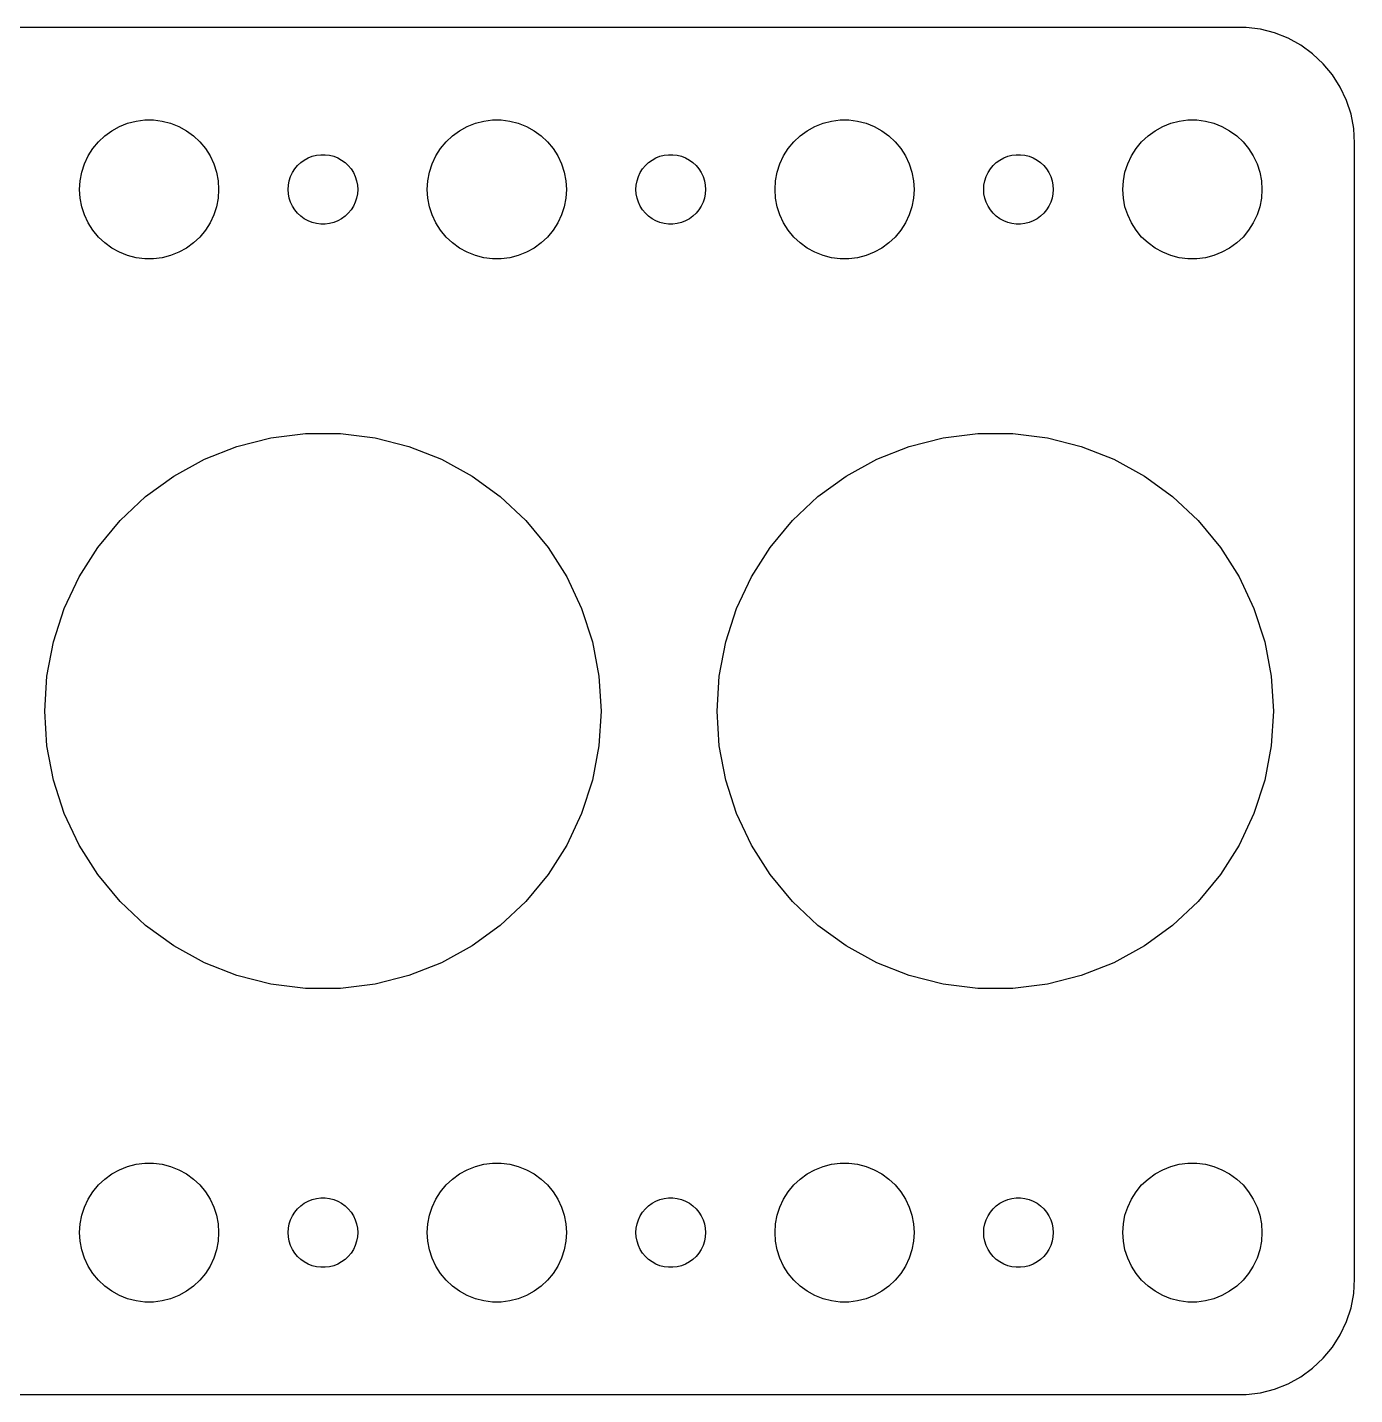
# Model space of a CAD drawing. Header units: metres. Extents: x -44.5 to 44.5, y 39.5 to 98.5.
# Drawn here: x -12.8 to 44.5, y 39.5 to 98.5 of the extents above; entities that cross this region are included whole.
import ezdxf

# ---------------------------------------------------------------- set-up
doc = ezdxf.new("R2010")
doc.units = ezdxf.units.M

msp = doc.modelspace()

# ---------------------------------------------------------------- linework, layer by layer
for p, q in [((39.8139, 98.4901), (-39.8139, 98.4901)), ((40.4369, 98.4114), (39.8139, 98.4901)), ((41.0451, 98.2553), (40.4369, 98.4114)), ((41.6289, 98.0241), (41.0451, 98.2553)), ((42.1791, 97.7216), (41.6289, 98.0241)), ((42.6871, 97.3526), (42.1791, 97.7216)), ((43.1448, 96.9227), (42.6871, 97.3526)), ((43.5451, 96.4389), (43.1448, 96.9227)), ((43.8815, 95.9088), (43.5451, 96.4389)), ((44.1489, 95.3406), (43.8815, 95.9088)), ((44.3429, 94.7434), (44.1489, 95.3406)), ((-8.42705, 94.3532), (-8.06213, 94.4469)), ((-8.06213, 94.4469), (-7.68837, 94.4941)), ((-7.68837, 94.4941), (-7.31161, 94.4941)), ((-7.31161, 94.4941), (-6.93785, 94.4469)), ((-6.93785, 94.4469), (-6.57294, 94.3532)), ((6.57294, 94.3532), (6.93785, 94.4469)), ((6.93785, 94.4469), (7.31161, 94.4941)), ((7.31161, 94.4941), (7.68837, 94.4941)), ((7.68837, 94.4941), (8.06213, 94.4469)), ((8.06213, 94.4469), (8.42705, 94.3532)), ((21.5729, 94.3532), (21.9379, 94.4469)), ((21.9379, 94.4469), (22.3116, 94.4941)), ((22.3116, 94.4941), (22.6884, 94.4941)), ((22.6884, 94.4941), (23.0621, 94.4469)), ((23.0621, 94.4469), (23.427, 94.3532)), ((36.5729, 94.3532), (36.9379, 94.4469)), ((36.9379, 94.4469), (37.3116, 94.4941)), ((37.3116, 94.4941), (37.6884, 94.4941)), ((37.6884, 94.4941), (38.0621, 94.4469)), ((38.0621, 94.4469), (38.427, 94.3532)), ((44.4606, 94.1267), (44.3429, 94.7434)), ((-9.6869, 93.5536), (-9.41226, 93.8115)), ((-9.41226, 93.8115), (-9.10747, 94.033)), ((-9.10747, 94.033), (-8.77733, 94.2145)), ((-8.77733, 94.2145), (-8.42705, 94.3532)), ((-6.57294, 94.3532), (-6.22266, 94.2145)), ((-6.22266, 94.2145), (-5.89252, 94.033)), ((-5.89252, 94.033), (-5.58772, 93.8115)), ((-5.58772, 93.8115), (-5.31308, 93.5536)), ((5.31308, 93.5536), (5.58772, 93.8115)), ((5.58772, 93.8115), (5.89252, 94.033)), ((5.89252, 94.033), (6.22266, 94.2145)), ((6.22266, 94.2145), (6.57294, 94.3532)), ((8.42705, 94.3532), (8.77733, 94.2145)), ((8.77733, 94.2145), (9.10747, 94.033)), ((9.10747, 94.033), (9.41226, 93.8115)), ((9.41226, 93.8115), (9.6869, 93.5536)), ((20.3131, 93.5536), (20.5877, 93.8115)), ((20.5877, 93.8115), (20.8925, 94.033)), ((20.8925, 94.033), (21.2227, 94.2145)), ((21.2227, 94.2145), (21.5729, 94.3532)), ((23.427, 94.3532), (23.7773, 94.2145)), ((23.7773, 94.2145), (24.1075, 94.033)), ((24.1075, 94.033), (24.4123, 93.8115)), ((24.4123, 93.8115), (24.6869, 93.5536)), ((35.3131, 93.5536), (35.5877, 93.8115)), ((35.5877, 93.8115), (35.8925, 94.033)), ((35.8925, 94.033), (36.2227, 94.2145)), ((36.2227, 94.2145), (36.5729, 94.3532)), ((38.427, 94.3532), (38.7773, 94.2145)), ((38.7773, 94.2145), (39.1075, 94.033)), ((39.1075, 94.033), (39.4123, 93.8115)), ((39.4123, 93.8115), (39.6869, 93.5536)), ((44.5, 93.5), (44.4606, 94.1267)), ((-10.1289, 92.9453), (-9.92705, 93.2634)), ((-9.92705, 93.2634), (-9.6869, 93.5536)), ((-5.31308, 93.5536), (-5.07294, 93.2634)), ((-5.07294, 93.2634), (-4.87108, 92.9453)), ((4.87108, 92.9453), (5.07294, 93.2634)), ((5.07294, 93.2634), (5.31308, 93.5536)), ((9.6869, 93.5536), (9.92705, 93.2634)), ((9.92705, 93.2634), (10.1289, 92.9453)), ((19.8711, 92.9453), (20.0729, 93.2634)), ((20.0729, 93.2634), (20.3131, 93.5536)), ((24.6869, 93.5536), (24.927, 93.2634)), ((24.927, 93.2634), (25.1289, 92.9453)), ((34.8711, 92.9453), (35.0729, 93.2634)), ((35.0729, 93.2634), (35.3131, 93.5536)), ((39.6869, 93.5536), (39.927, 93.2634)), ((39.927, 93.2634), (40.1289, 92.9453)), ((44.5, 44.5), (44.5, 93.5)), ((-10.4057, 92.2461), (-10.2893, 92.6044)), ((-10.2893, 92.6044), (-10.1289, 92.9453)), ((-4.87108, 92.9453), (-4.71066, 92.6044)), ((-4.71066, 92.6044), (-4.59424, 92.2461)), ((-1.09344, 92.5268), (-0.95613, 92.6558)), ((-0.95613, 92.6558), (-0.80373, 92.7665)), ((-0.80373, 92.7665), (-0.63866, 92.8572)), ((-0.63866, 92.8572), (-0.46352, 92.9266)), ((-0.46352, 92.9266), (-0.28107, 92.9734)), ((-0.28107, 92.9734), (-0.09418, 92.997)), ((-0.09418, 92.997), (0.09418, 92.997)), ((0.09418, 92.997), (0.28107, 92.9734)), ((0.28107, 92.9734), (0.46352, 92.9266)), ((0.46352, 92.9266), (0.63866, 92.8572)), ((0.63866, 92.8572), (0.80373, 92.7665)), ((0.80373, 92.7665), (0.95613, 92.6558)), ((0.95613, 92.6558), (1.09344, 92.5268)), ((4.59424, 92.2461), (4.71066, 92.6044)), ((4.71066, 92.6044), (4.87108, 92.9453)), ((10.1289, 92.9453), (10.2893, 92.6044)), ((10.2893, 92.6044), (10.4057, 92.2461)), ((13.9065, 92.5268), (14.0439, 92.6558)), ((14.0439, 92.6558), (14.1963, 92.7665)), ((14.1963, 92.7665), (14.3613, 92.8572)), ((14.3613, 92.8572), (14.5365, 92.9266)), ((14.5365, 92.9266), (14.7189, 92.9734)), ((14.7189, 92.9734), (14.9058, 92.997)), ((14.9058, 92.997), (15.0942, 92.997)), ((15.0942, 92.997), (15.2811, 92.9734)), ((15.2811, 92.9734), (15.4635, 92.9266)), ((15.4635, 92.9266), (15.6387, 92.8572)), ((15.6387, 92.8572), (15.8037, 92.7665)), ((15.8037, 92.7665), (15.9561, 92.6558)), ((15.9561, 92.6558), (16.0934, 92.5268)), ((19.5942, 92.2461), (19.7107, 92.6044)), ((19.7107, 92.6044), (19.8711, 92.9453)), ((25.1289, 92.9453), (25.2893, 92.6044)), ((25.2893, 92.6044), (25.4057, 92.2461)), ((28.9065, 92.5268), (29.0439, 92.6558)), ((29.0439, 92.6558), (29.1963, 92.7665)), ((29.1963, 92.7665), (29.3613, 92.8572)), ((29.3613, 92.8572), (29.5365, 92.9266)), ((29.5365, 92.9266), (29.7189, 92.9734)), ((29.7189, 92.9734), (29.9058, 92.997)), ((29.9058, 92.997), (30.0942, 92.997)), ((30.0942, 92.997), (30.2811, 92.9734)), ((30.2811, 92.9734), (30.4635, 92.9266)), ((30.4635, 92.9266), (30.6387, 92.8572)), ((30.6387, 92.8572), (30.8037, 92.7665)), ((30.8037, 92.7665), (30.9561, 92.6558)), ((30.9561, 92.6558), (31.0934, 92.5268)), ((34.5942, 92.2461), (34.7107, 92.6044)), ((34.7107, 92.6044), (34.8711, 92.9453)), ((40.1289, 92.9453), (40.2893, 92.6044)), ((40.2893, 92.6044), (40.4057, 92.2461)), ((-10.4763, 91.876), (-10.4057, 92.2461)), ((-4.59424, 92.2461), (-4.52365, 91.876)), ((-1.45287, 91.873), (-1.39465, 92.0522)), ((-1.39465, 92.0522), (-1.31445, 92.2226)), ((-1.31445, 92.2226), (-1.21352, 92.3817)), ((-1.21352, 92.3817), (-1.09344, 92.5268)), ((1.09344, 92.5268), (1.21352, 92.3817)), ((1.21352, 92.3817), (1.31445, 92.2226)), ((1.31445, 92.2226), (1.39465, 92.0522)), ((1.39465, 92.0522), (1.45287, 91.873)), ((4.52365, 91.876), (4.59424, 92.2461)), ((10.4057, 92.2461), (10.4763, 91.876)), ((13.5471, 91.873), (13.6053, 92.0522)), ((13.6053, 92.0522), (13.6855, 92.2226)), ((13.6855, 92.2226), (13.7865, 92.3817)), ((13.7865, 92.3817), (13.9065, 92.5268)), ((16.0934, 92.5268), (16.2135, 92.3817)), ((16.2135, 92.3817), (16.3145, 92.2226)), ((16.3145, 92.2226), (16.3947, 92.0522)), ((16.3947, 92.0522), (16.4529, 91.873)), ((19.5237, 91.876), (19.5942, 92.2461)), ((25.4057, 92.2461), (25.4763, 91.876)), ((28.5471, 91.873), (28.6053, 92.0522)), ((28.6053, 92.0522), (28.6855, 92.2226)), ((28.6855, 92.2226), (28.7865, 92.3817)), ((28.7865, 92.3817), (28.9065, 92.5268)), ((31.0934, 92.5268), (31.2135, 92.3817)), ((31.2135, 92.3817), (31.3145, 92.2226)), ((31.3145, 92.2226), (31.3947, 92.0522)), ((31.3947, 92.0522), (31.4529, 91.873)), ((34.5237, 91.876), (34.5942, 92.2461)), ((40.4057, 92.2461), (40.4763, 91.876)), ((-10.5, 91.5), (-10.4763, 91.876)), ((-10.4763, 91.124), (-10.5, 91.5)), ((-4.52365, 91.876), (-4.5, 91.5)), ((-4.5, 91.5), (-4.52365, 91.124)), ((-1.5, 91.5), (-1.48816, 91.688)), ((-1.48816, 91.312), (-1.5, 91.5)), ((-1.48816, 91.688), (-1.45287, 91.873)), ((1.45287, 91.873), (1.48816, 91.688)), ((1.48816, 91.688), (1.5, 91.5)), ((1.5, 91.5), (1.48816, 91.312)), ((4.5, 91.5), (4.52365, 91.876)), ((4.52365, 91.124), (4.5, 91.5)), ((10.4763, 91.876), (10.5, 91.5)), ((10.5, 91.5), (10.4763, 91.124)), ((13.5, 91.5), (13.5118, 91.688)), ((13.5118, 91.312), (13.5, 91.5)), ((13.5118, 91.688), (13.5471, 91.873)), ((16.4529, 91.873), (16.4882, 91.688)), ((16.4882, 91.688), (16.5, 91.5)), ((16.5, 91.5), (16.4882, 91.312)), ((19.5, 91.5), (19.5237, 91.876)), ((19.5237, 91.124), (19.5, 91.5)), ((25.4763, 91.876), (25.5, 91.5)), ((25.5, 91.5), (25.4763, 91.124)), ((28.5, 91.5), (28.5118, 91.688)), ((28.5118, 91.312), (28.5, 91.5)), ((28.5118, 91.688), (28.5471, 91.873)), ((31.4529, 91.873), (31.4882, 91.688)), ((31.4882, 91.688), (31.5, 91.5)), ((31.5, 91.5), (31.4882, 91.312)), ((34.5, 91.5), (34.5237, 91.876)), ((34.5237, 91.124), (34.5, 91.5)), ((40.4763, 91.876), (40.5, 91.5)), ((40.5, 91.5), (40.4763, 91.124)), ((-10.4057, 90.7539), (-10.4763, 91.124)), ((-4.52365, 91.124), (-4.59424, 90.7539)), ((-1.45287, 91.127), (-1.48816, 91.312)), ((-1.39465, 90.9478), (-1.45287, 91.127)), ((-1.31445, 90.7774), (-1.39465, 90.9478)), ((1.39465, 90.9478), (1.31445, 90.7774)), ((1.45287, 91.127), (1.39465, 90.9478)), ((1.48816, 91.312), (1.45287, 91.127)), ((4.59424, 90.7539), (4.52365, 91.124)), ((10.4763, 91.124), (10.4057, 90.7539)), ((13.5471, 91.127), (13.5118, 91.312)), ((13.6053, 90.9478), (13.5471, 91.127)), ((13.6855, 90.7774), (13.6053, 90.9478)), ((16.3947, 90.9478), (16.3145, 90.7774)), ((16.4529, 91.127), (16.3947, 90.9478)), ((16.4882, 91.312), (16.4529, 91.127)), ((19.5942, 90.7539), (19.5237, 91.124)), ((25.4763, 91.124), (25.4057, 90.7539)), ((28.5471, 91.127), (28.5118, 91.312)), ((28.6053, 90.9478), (28.5471, 91.127)), ((28.6855, 90.7774), (28.6053, 90.9478)), ((31.3947, 90.9478), (31.3145, 90.7774)), ((31.4529, 91.127), (31.3947, 90.9478)), ((31.4882, 91.312), (31.4529, 91.127)), ((34.5942, 90.7539), (34.5237, 91.124)), ((40.4763, 91.124), (40.4057, 90.7539)), ((-10.2893, 90.3956), (-10.4057, 90.7539)), ((-10.1289, 90.0547), (-10.2893, 90.3956)), ((-4.71066, 90.3956), (-4.87108, 90.0547)), ((-4.59424, 90.7539), (-4.71066, 90.3956)), ((-1.21352, 90.6183), (-1.31445, 90.7774)), ((-1.09344, 90.4732), (-1.21352, 90.6183)), ((-0.95613, 90.3442), (-1.09344, 90.4732)), ((-0.80373, 90.2335), (-0.95613, 90.3442)), ((0.95613, 90.3442), (0.80373, 90.2335)), ((1.09344, 90.4732), (0.95613, 90.3442)), ((1.21352, 90.6183), (1.09344, 90.4732)), ((1.31445, 90.7774), (1.21352, 90.6183)), ((4.71066, 90.3956), (4.59424, 90.7539)), ((4.87108, 90.0547), (4.71066, 90.3956)), ((10.2893, 90.3956), (10.1289, 90.0547)), ((10.4057, 90.7539), (10.2893, 90.3956)), ((13.7865, 90.6183), (13.6855, 90.7774)), ((13.9065, 90.4732), (13.7865, 90.6183)), ((14.0439, 90.3442), (13.9065, 90.4732)), ((14.1963, 90.2335), (14.0439, 90.3442)), ((15.9561, 90.3442), (15.8037, 90.2335)), ((16.0934, 90.4732), (15.9561, 90.3442)), ((16.2135, 90.6183), (16.0934, 90.4732)), ((16.3145, 90.7774), (16.2135, 90.6183)), ((19.7107, 90.3956), (19.5942, 90.7539)), ((19.8711, 90.0547), (19.7107, 90.3956)), ((25.2893, 90.3956), (25.1289, 90.0547)), ((25.4057, 90.7539), (25.2893, 90.3956)), ((28.7865, 90.6183), (28.6855, 90.7774)), ((28.9065, 90.4732), (28.7865, 90.6183)), ((29.0439, 90.3442), (28.9065, 90.4732)), ((29.1963, 90.2335), (29.0439, 90.3442)), ((30.9561, 90.3442), (30.8037, 90.2335)), ((31.0934, 90.4732), (30.9561, 90.3442)), ((31.2135, 90.6183), (31.0934, 90.4732)), ((31.3145, 90.7774), (31.2135, 90.6183)), ((34.7107, 90.3956), (34.5942, 90.7539)), ((34.8711, 90.0547), (34.7107, 90.3956)), ((40.2893, 90.3956), (40.1289, 90.0547)), ((40.4057, 90.7539), (40.2893, 90.3956)), ((-9.92705, 89.7366), (-10.1289, 90.0547)), ((-9.6869, 89.4464), (-9.92705, 89.7366)), ((-5.07294, 89.7366), (-5.31308, 89.4464)), ((-4.87108, 90.0547), (-5.07294, 89.7366)), ((-0.63866, 90.1427), (-0.80373, 90.2335)), ((-0.46352, 90.0734), (-0.63866, 90.1427)), ((-0.28107, 90.0266), (-0.46352, 90.0734)), ((-0.09418, 90.003), (-0.28107, 90.0266)), ((0.09418, 90.003), (-0.09418, 90.003)), ((0.28107, 90.0266), (0.09418, 90.003)), ((0.46352, 90.0734), (0.28107, 90.0266)), ((0.63866, 90.1427), (0.46352, 90.0734)), ((0.80373, 90.2335), (0.63866, 90.1427)), ((5.07294, 89.7366), (4.87108, 90.0547)), ((5.31308, 89.4464), (5.07294, 89.7366)), ((9.92705, 89.7366), (9.6869, 89.4464)), ((10.1289, 90.0547), (9.92705, 89.7366)), ((14.3613, 90.1427), (14.1963, 90.2335)), ((14.5365, 90.0734), (14.3613, 90.1427)), ((14.7189, 90.0266), (14.5365, 90.0734)), ((14.9058, 90.003), (14.7189, 90.0266)), ((15.0942, 90.003), (14.9058, 90.003)), ((15.2811, 90.0266), (15.0942, 90.003)), ((15.4635, 90.0734), (15.2811, 90.0266)), ((15.6387, 90.1427), (15.4635, 90.0734)), ((15.8037, 90.2335), (15.6387, 90.1427)), ((20.0729, 89.7366), (19.8711, 90.0547)), ((20.3131, 89.4464), (20.0729, 89.7366)), ((24.927, 89.7366), (24.6869, 89.4464)), ((25.1289, 90.0547), (24.927, 89.7366)), ((29.3613, 90.1427), (29.1963, 90.2335)), ((29.5365, 90.0734), (29.3613, 90.1427)), ((29.7189, 90.0266), (29.5365, 90.0734)), ((29.9058, 90.003), (29.7189, 90.0266)), ((30.0942, 90.003), (29.9058, 90.003)), ((30.2811, 90.0266), (30.0942, 90.003)), ((30.4635, 90.0734), (30.2811, 90.0266)), ((30.6387, 90.1427), (30.4635, 90.0734)), ((30.8037, 90.2335), (30.6387, 90.1427)), ((35.0729, 89.7366), (34.8711, 90.0547)), ((35.3131, 89.4464), (35.0729, 89.7366)), ((39.927, 89.7366), (39.6869, 89.4464)), ((40.1289, 90.0547), (39.927, 89.7366)), ((-9.41226, 89.1884), (-9.6869, 89.4464)), ((-9.10747, 88.967), (-9.41226, 89.1884)), ((-5.58772, 89.1884), (-5.89252, 88.967)), ((-5.31308, 89.4464), (-5.58772, 89.1884)), ((5.58772, 89.1884), (5.31308, 89.4464)), ((5.89252, 88.967), (5.58772, 89.1884)), ((9.41226, 89.1884), (9.10747, 88.967)), ((9.6869, 89.4464), (9.41226, 89.1884)), ((20.5877, 89.1884), (20.3131, 89.4464)), ((20.8925, 88.967), (20.5877, 89.1884)), ((24.4123, 89.1884), (24.1075, 88.967)), ((24.6869, 89.4464), (24.4123, 89.1884)), ((35.5877, 89.1884), (35.3131, 89.4464)), ((35.8925, 88.967), (35.5877, 89.1884)), ((39.4123, 89.1884), (39.1075, 88.967)), ((39.6869, 89.4464), (39.4123, 89.1884)), ((-8.77733, 88.7855), (-9.10747, 88.967)), ((-8.42705, 88.6468), (-8.77733, 88.7855)), ((-8.06213, 88.5531), (-8.42705, 88.6468)), ((-7.68837, 88.5059), (-8.06213, 88.5531)), ((-7.31161, 88.5059), (-7.68837, 88.5059)), ((-6.93785, 88.5531), (-7.31161, 88.5059)), ((-6.57294, 88.6468), (-6.93785, 88.5531)), ((-6.22266, 88.7855), (-6.57294, 88.6468)), ((-5.89252, 88.967), (-6.22266, 88.7855)), ((6.22266, 88.7855), (5.89252, 88.967)), ((6.57294, 88.6468), (6.22266, 88.7855)), ((6.93785, 88.5531), (6.57294, 88.6468)), ((7.31161, 88.5059), (6.93785, 88.5531)), ((7.68837, 88.5059), (7.31161, 88.5059)), ((8.06213, 88.5531), (7.68837, 88.5059)), ((8.42705, 88.6468), (8.06213, 88.5531)), ((8.77733, 88.7855), (8.42705, 88.6468)), ((9.10747, 88.967), (8.77733, 88.7855)), ((21.2227, 88.7855), (20.8925, 88.967)), ((21.5729, 88.6468), (21.2227, 88.7855)), ((21.9379, 88.5531), (21.5729, 88.6468)), ((22.3116, 88.5059), (21.9379, 88.5531)), ((22.6884, 88.5059), (22.3116, 88.5059)), ((23.0621, 88.5531), (22.6884, 88.5059)), ((23.427, 88.6468), (23.0621, 88.5531)), ((23.7773, 88.7855), (23.427, 88.6468)), ((24.1075, 88.967), (23.7773, 88.7855)), ((36.2227, 88.7855), (35.8925, 88.967)), ((36.5729, 88.6468), (36.2227, 88.7855)), ((36.9379, 88.5531), (36.5729, 88.6468)), ((37.3116, 88.5059), (36.9379, 88.5531)), ((37.6884, 88.5059), (37.3116, 88.5059)), ((38.0621, 88.5531), (37.6884, 88.5059)), ((38.427, 88.6468), (38.0621, 88.5531)), ((38.7773, 88.7855), (38.427, 88.6468)), ((39.1075, 88.967), (38.7773, 88.7855)), ((-2.24857, 80.7874), (-0.75348, 80.9763)), ((-0.75348, 80.9763), (0.75348, 80.9763)), ((0.75348, 80.9763), (2.24857, 80.7874)), ((26.7514, 80.7874), (28.2465, 80.9763)), ((28.2465, 80.9763), (29.7535, 80.9763)), ((29.7535, 80.9763), (31.2486, 80.7874)), ((-5.10934, 79.8579), (-3.70819, 80.4127)), ((-3.70819, 80.4127), (-2.24857, 80.7874)), ((2.24857, 80.7874), (3.70819, 80.4127)), ((3.70819, 80.4127), (5.10934, 79.8579)), ((23.8906, 79.8579), (25.2918, 80.4127)), ((25.2918, 80.4127), (26.7514, 80.7874)), ((31.2486, 80.7874), (32.7082, 80.4127)), ((32.7082, 80.4127), (34.1093, 79.8579)), ((-6.42992, 79.1319), (-5.10934, 79.8579)), ((5.10934, 79.8579), (6.42992, 79.1319)), ((22.5701, 79.1319), (23.8906, 79.8579)), ((34.1093, 79.8579), (35.4299, 79.1319)), ((-7.64908, 78.2462), (-6.42992, 79.1319)), ((6.42992, 79.1319), (7.64908, 78.2462)), ((21.3509, 78.2462), (22.5701, 79.1319)), ((35.4299, 79.1319), (36.6491, 78.2462)), ((-8.74762, 77.2146), (-7.64908, 78.2462)), ((7.64908, 78.2462), (8.74762, 77.2146)), ((20.2524, 77.2146), (21.3509, 78.2462)), ((36.6491, 78.2462), (37.7476, 77.2146)), ((-9.70819, 76.0534), (-8.74762, 77.2146)), ((8.74762, 77.2146), (9.70819, 76.0534)), ((19.2918, 76.0534), (20.2524, 77.2146)), ((37.7476, 77.2146), (38.7082, 76.0534)), ((-10.5157, 74.781), (-9.70819, 76.0534)), ((9.70819, 76.0534), (10.5157, 74.781)), ((18.4843, 74.781), (19.2918, 76.0534)), ((38.7082, 76.0534), (39.5157, 74.781)), ((-11.1573, 73.4175), (-10.5157, 74.781)), ((10.5157, 74.781), (11.1573, 73.4175)), ((17.8427, 73.4175), (18.4843, 74.781)), ((39.5157, 74.781), (40.1573, 73.4175)), ((-11.623, 71.9843), (-11.1573, 73.4175)), ((11.1573, 73.4175), (11.623, 71.9843)), ((17.377, 71.9843), (17.8427, 73.4175)), ((40.1573, 73.4175), (40.623, 71.9843)), ((-11.9054, 70.504), (-11.623, 71.9843)), ((11.623, 71.9843), (11.9054, 70.504)), ((17.0946, 70.504), (17.377, 71.9843)), ((40.623, 71.9843), (40.9054, 70.504)), ((-12, 69), (-11.9054, 70.504)), ((11.9054, 70.504), (12, 69)), ((17, 69), (17.0946, 70.504)), ((40.9054, 70.504), (41, 69)), ((-11.9054, 67.496), (-12, 69)), ((12, 69), (11.9054, 67.496)), ((17.0946, 67.496), (17, 69)), ((41, 69), (40.9054, 67.496)), ((-11.623, 66.0157), (-11.9054, 67.496)), ((11.9054, 67.496), (11.623, 66.0157)), ((17.377, 66.0157), (17.0946, 67.496)), ((40.9054, 67.496), (40.623, 66.0157)), ((-11.1573, 64.5825), (-11.623, 66.0157)), ((11.623, 66.0157), (11.1573, 64.5825)), ((17.8427, 64.5825), (17.377, 66.0157)), ((40.623, 66.0157), (40.1573, 64.5825)), ((-10.5157, 63.219), (-11.1573, 64.5825)), ((11.1573, 64.5825), (10.5157, 63.219)), ((18.4843, 63.219), (17.8427, 64.5825)), ((40.1573, 64.5825), (39.5157, 63.219)), ((-9.70819, 61.9466), (-10.5157, 63.219)), ((10.5157, 63.219), (9.70819, 61.9466)), ((19.2918, 61.9466), (18.4843, 63.219)), ((39.5157, 63.219), (38.7082, 61.9466)), ((-8.74762, 60.7854), (-9.70819, 61.9466)), ((9.70819, 61.9466), (8.74762, 60.7854)), ((20.2524, 60.7854), (19.2918, 61.9466)), ((38.7082, 61.9466), (37.7476, 60.7854)), ((-7.64908, 59.7538), (-8.74762, 60.7854)), ((8.74762, 60.7854), (7.64908, 59.7538)), ((21.3509, 59.7538), (20.2524, 60.7854)), ((37.7476, 60.7854), (36.6491, 59.7538)), ((-6.42992, 58.8681), (-7.64908, 59.7538)), ((7.64908, 59.7538), (6.42992, 58.8681)), ((22.5701, 58.8681), (21.3509, 59.7538)), ((36.6491, 59.7538), (35.4299, 58.8681)), ((-5.10934, 58.1421), (-6.42992, 58.8681)), ((6.42992, 58.8681), (5.10934, 58.1421)), ((23.8906, 58.1421), (22.5701, 58.8681)), ((35.4299, 58.8681), (34.1093, 58.1421)), ((-3.70819, 57.5873), (-5.10934, 58.1421)), ((5.10934, 58.1421), (3.70819, 57.5873)), ((25.2918, 57.5873), (23.8906, 58.1421)), ((34.1093, 58.1421), (32.7082, 57.5873)), ((-2.24857, 57.2126), (-3.70819, 57.5873)), ((-0.75348, 57.0237), (-2.24857, 57.2126)), ((2.24857, 57.2126), (0.75348, 57.0237)), ((3.70819, 57.5873), (2.24857, 57.2126)), ((26.7514, 57.2126), (25.2918, 57.5873)), ((28.2465, 57.0237), (26.7514, 57.2126)), ((31.2486, 57.2126), (29.7535, 57.0237)), ((32.7082, 57.5873), (31.2486, 57.2126)), ((0.75348, 57.0237), (-0.75348, 57.0237)), ((29.7535, 57.0237), (28.2465, 57.0237)), ((-9.41226, 48.8116), (-9.10747, 49.033)), ((-9.10747, 49.033), (-8.77733, 49.2145)), ((-8.77733, 49.2145), (-8.42705, 49.3532)), ((-8.42705, 49.3532), (-8.06213, 49.4469)), ((-8.06213, 49.4469), (-7.68837, 49.4941)), ((-7.68837, 49.4941), (-7.31161, 49.4941)), ((-7.31161, 49.4941), (-6.93785, 49.4469)), ((-6.93785, 49.4469), (-6.57294, 49.3532)), ((-6.57294, 49.3532), (-6.22266, 49.2145)), ((-6.22266, 49.2145), (-5.89252, 49.033)), ((-5.89252, 49.033), (-5.58772, 48.8116)), ((5.58772, 48.8116), (5.89252, 49.033)), ((5.89252, 49.033), (6.22266, 49.2145)), ((6.22266, 49.2145), (6.57294, 49.3532)), ((6.57294, 49.3532), (6.93785, 49.4469)), ((6.93785, 49.4469), (7.31161, 49.4941)), ((7.31161, 49.4941), (7.68837, 49.4941)), ((7.68837, 49.4941), (8.06213, 49.4469)), ((8.06213, 49.4469), (8.42705, 49.3532)), ((8.42705, 49.3532), (8.77733, 49.2145)), ((8.77733, 49.2145), (9.10747, 49.033)), ((9.10747, 49.033), (9.41226, 48.8116)), ((20.5877, 48.8116), (20.8925, 49.033)), ((20.8925, 49.033), (21.2227, 49.2145)), ((21.2227, 49.2145), (21.5729, 49.3532)), ((21.5729, 49.3532), (21.9379, 49.4469)), ((21.9379, 49.4469), (22.3116, 49.4941)), ((22.3116, 49.4941), (22.6884, 49.4941)), ((22.6884, 49.4941), (23.0621, 49.4469)), ((23.0621, 49.4469), (23.427, 49.3532)), ((23.427, 49.3532), (23.7773, 49.2145)), ((23.7773, 49.2145), (24.1075, 49.033)), ((24.1075, 49.033), (24.4123, 48.8116)), ((35.5877, 48.8116), (35.8925, 49.033)), ((35.8925, 49.033), (36.2227, 49.2145)), ((36.2227, 49.2145), (36.5729, 49.3532)), ((36.5729, 49.3532), (36.9379, 49.4469)), ((36.9379, 49.4469), (37.3116, 49.4941)), ((37.3116, 49.4941), (37.6884, 49.4941)), ((37.6884, 49.4941), (38.0621, 49.4469)), ((38.0621, 49.4469), (38.427, 49.3532)), ((38.427, 49.3532), (38.7773, 49.2145)), ((38.7773, 49.2145), (39.1075, 49.033)), ((39.1075, 49.033), (39.4123, 48.8116)), ((-9.92705, 48.2634), (-9.6869, 48.5536)), ((-9.6869, 48.5536), (-9.41226, 48.8116)), ((-5.58772, 48.8116), (-5.31308, 48.5536)), ((-5.31308, 48.5536), (-5.07294, 48.2634)), ((5.07294, 48.2634), (5.31308, 48.5536)), ((5.31308, 48.5536), (5.58772, 48.8116)), ((9.41226, 48.8116), (9.6869, 48.5536)), ((9.6869, 48.5536), (9.92705, 48.2634)), ((20.0729, 48.2634), (20.3131, 48.5536)), ((20.3131, 48.5536), (20.5877, 48.8116)), ((24.4123, 48.8116), (24.6869, 48.5536)), ((24.6869, 48.5536), (24.927, 48.2634)), ((35.0729, 48.2634), (35.3131, 48.5536)), ((35.3131, 48.5536), (35.5877, 48.8116)), ((39.4123, 48.8116), (39.6869, 48.5536)), ((39.6869, 48.5536), (39.927, 48.2634)), ((-10.2893, 47.6044), (-10.1289, 47.9453)), ((-10.1289, 47.9453), (-9.92705, 48.2634)), ((-5.07294, 48.2634), (-4.87108, 47.9453)), ((-4.87108, 47.9453), (-4.71066, 47.6044)), ((-0.80373, 47.7665), (-0.63866, 47.8573)), ((-0.63866, 47.8573), (-0.46352, 47.9266)), ((-0.46352, 47.9266), (-0.28107, 47.9734)), ((-0.28107, 47.9734), (-0.09418, 47.997)), ((-0.09418, 47.997), (0.09418, 47.997)), ((0.09418, 47.997), (0.28107, 47.9734)), ((0.28107, 47.9734), (0.46352, 47.9266)), ((0.46352, 47.9266), (0.63866, 47.8573)), ((0.63866, 47.8573), (0.80373, 47.7665)), ((4.71066, 47.6044), (4.87108, 47.9453)), ((4.87108, 47.9453), (5.07294, 48.2634)), ((9.92705, 48.2634), (10.1289, 47.9453)), ((10.1289, 47.9453), (10.2893, 47.6044)), ((14.1963, 47.7665), (14.3613, 47.8573)), ((14.3613, 47.8573), (14.5365, 47.9266)), ((14.5365, 47.9266), (14.7189, 47.9734)), ((14.7189, 47.9734), (14.9058, 47.997)), ((14.9058, 47.997), (15.0942, 47.997)), ((15.0942, 47.997), (15.2811, 47.9734)), ((15.2811, 47.9734), (15.4635, 47.9266)), ((15.4635, 47.9266), (15.6387, 47.8573)), ((15.6387, 47.8573), (15.8037, 47.7665)), ((19.7107, 47.6044), (19.8711, 47.9453)), ((19.8711, 47.9453), (20.0729, 48.2634)), ((24.927, 48.2634), (25.1289, 47.9453)), ((25.1289, 47.9453), (25.2893, 47.6044)), ((29.1963, 47.7665), (29.3613, 47.8573)), ((29.3613, 47.8573), (29.5365, 47.9266)), ((29.5365, 47.9266), (29.7189, 47.9734)), ((29.7189, 47.9734), (29.9058, 47.997)), ((29.9058, 47.997), (30.0942, 47.997)), ((30.0942, 47.997), (30.2811, 47.9734)), ((30.2811, 47.9734), (30.4635, 47.9266)), ((30.4635, 47.9266), (30.6387, 47.8573)), ((30.6387, 47.8573), (30.8037, 47.7665)), ((34.7107, 47.6044), (34.8711, 47.9453)), ((34.8711, 47.9453), (35.0729, 48.2634)), ((39.927, 48.2634), (40.1289, 47.9453)), ((40.1289, 47.9453), (40.2893, 47.6044)), ((-10.4763, 46.876), (-10.4057, 47.2461)), ((-10.4057, 47.2461), (-10.2893, 47.6044)), ((-4.71066, 47.6044), (-4.59424, 47.2461)), ((-4.59424, 47.2461), (-4.52365, 46.876)), ((-1.39465, 47.0522), (-1.31445, 47.2226)), ((-1.31445, 47.2226), (-1.21352, 47.3817)), ((-1.21352, 47.3817), (-1.09344, 47.5268)), ((-1.09344, 47.5268), (-0.95613, 47.6558)), ((-0.95613, 47.6558), (-0.80373, 47.7665)), ((0.80373, 47.7665), (0.95613, 47.6558)), ((0.95613, 47.6558), (1.09344, 47.5268)), ((1.09344, 47.5268), (1.21352, 47.3817)), ((1.21352, 47.3817), (1.31445, 47.2226)), ((1.31445, 47.2226), (1.39465, 47.0522)), ((4.52365, 46.876), (4.59424, 47.2461)), ((4.59424, 47.2461), (4.71066, 47.6044)), ((10.2893, 47.6044), (10.4057, 47.2461)), ((10.4057, 47.2461), (10.4763, 46.876)), ((13.6053, 47.0522), (13.6855, 47.2226)), ((13.6855, 47.2226), (13.7865, 47.3817)), ((13.7865, 47.3817), (13.9065, 47.5268)), ((13.9065, 47.5268), (14.0439, 47.6558)), ((14.0439, 47.6558), (14.1963, 47.7665)), ((15.8037, 47.7665), (15.9561, 47.6558)), ((15.9561, 47.6558), (16.0934, 47.5268)), ((16.0934, 47.5268), (16.2135, 47.3817)), ((16.2135, 47.3817), (16.3145, 47.2226)), ((16.3145, 47.2226), (16.3947, 47.0522)), ((19.5237, 46.876), (19.5942, 47.2461)), ((19.5942, 47.2461), (19.7107, 47.6044)), ((25.2893, 47.6044), (25.4057, 47.2461)), ((25.4057, 47.2461), (25.4763, 46.876)), ((28.6053, 47.0522), (28.6855, 47.2226)), ((28.6855, 47.2226), (28.7865, 47.3817)), ((28.7865, 47.3817), (28.9065, 47.5268)), ((28.9065, 47.5268), (29.0439, 47.6558)), ((29.0439, 47.6558), (29.1963, 47.7665)), ((30.8037, 47.7665), (30.9561, 47.6558)), ((30.9561, 47.6558), (31.0934, 47.5268)), ((31.0934, 47.5268), (31.2135, 47.3817)), ((31.2135, 47.3817), (31.3145, 47.2226)), ((31.3145, 47.2226), (31.3947, 47.0522)), ((34.5237, 46.876), (34.5942, 47.2461)), ((34.5942, 47.2461), (34.7107, 47.6044)), ((40.2893, 47.6044), (40.4057, 47.2461)), ((40.4057, 47.2461), (40.4763, 46.876)), ((-10.5, 46.5), (-10.4763, 46.876)), ((-4.52365, 46.876), (-4.5, 46.5)), ((-1.5, 46.5), (-1.48816, 46.688)), ((-1.48816, 46.688), (-1.45287, 46.873)), ((-1.45287, 46.873), (-1.39465, 47.0522)), ((1.39465, 47.0522), (1.45287, 46.873)), ((1.45287, 46.873), (1.48816, 46.688)), ((1.48816, 46.688), (1.5, 46.5)), ((4.5, 46.5), (4.52365, 46.876)), ((10.4763, 46.876), (10.5, 46.5)), ((13.5, 46.5), (13.5118, 46.688)), ((13.5118, 46.688), (13.5471, 46.873)), ((13.5471, 46.873), (13.6053, 47.0522)), ((16.3947, 47.0522), (16.4529, 46.873)), ((16.4529, 46.873), (16.4882, 46.688)), ((16.4882, 46.688), (16.5, 46.5)), ((19.5, 46.5), (19.5237, 46.876)), ((25.4763, 46.876), (25.5, 46.5)), ((28.5, 46.5), (28.5118, 46.688)), ((28.5118, 46.688), (28.5471, 46.873)), ((28.5471, 46.873), (28.6053, 47.0522)), ((31.3947, 47.0522), (31.4529, 46.873)), ((31.4529, 46.873), (31.4882, 46.688)), ((31.4882, 46.688), (31.5, 46.5)), ((34.5, 46.5), (34.5237, 46.876)), ((40.4763, 46.876), (40.5, 46.5)), ((-10.4763, 46.124), (-10.5, 46.5)), ((-10.4057, 45.7539), (-10.4763, 46.124)), ((-4.52365, 46.124), (-4.59424, 45.7539)), ((-4.5, 46.5), (-4.52365, 46.124)), ((-1.48816, 46.312), (-1.5, 46.5)), ((-1.45287, 46.127), (-1.48816, 46.312)), ((-1.39465, 45.9478), (-1.45287, 46.127)), ((1.45287, 46.127), (1.39465, 45.9478)), ((1.48816, 46.312), (1.45287, 46.127)), ((1.5, 46.5), (1.48816, 46.312)), ((4.52365, 46.124), (4.5, 46.5)), ((4.59424, 45.7539), (4.52365, 46.124)), ((10.4763, 46.124), (10.4057, 45.7539)), ((10.5, 46.5), (10.4763, 46.124)), ((13.5118, 46.312), (13.5, 46.5)), ((13.5471, 46.127), (13.5118, 46.312)), ((13.6053, 45.9478), (13.5471, 46.127)), ((16.4529, 46.127), (16.3947, 45.9478)), ((16.4882, 46.312), (16.4529, 46.127)), ((16.5, 46.5), (16.4882, 46.312)), ((19.5237, 46.124), (19.5, 46.5)), ((19.5942, 45.7539), (19.5237, 46.124)), ((25.4763, 46.124), (25.4057, 45.7539)), ((25.5, 46.5), (25.4763, 46.124)), ((28.5118, 46.312), (28.5, 46.5)), ((28.5471, 46.127), (28.5118, 46.312)), ((28.6053, 45.9478), (28.5471, 46.127)), ((31.4529, 46.127), (31.3947, 45.9478)), ((31.4882, 46.312), (31.4529, 46.127)), ((31.5, 46.5), (31.4882, 46.312)), ((34.5237, 46.124), (34.5, 46.5)), ((34.5942, 45.7539), (34.5237, 46.124)), ((40.4763, 46.124), (40.4057, 45.7539)), ((40.5, 46.5), (40.4763, 46.124)), ((-10.2893, 45.3956), (-10.4057, 45.7539)), ((-4.59424, 45.7539), (-4.71066, 45.3956)), ((-1.31445, 45.7774), (-1.39465, 45.9478)), ((-1.21352, 45.6183), (-1.31445, 45.7774)), ((-1.09344, 45.4732), (-1.21352, 45.6183)), ((-0.95613, 45.3442), (-1.09344, 45.4732)), ((1.09344, 45.4732), (0.95613, 45.3442)), ((1.21352, 45.6183), (1.09344, 45.4732)), ((1.31445, 45.7774), (1.21352, 45.6183)), ((1.39465, 45.9478), (1.31445, 45.7774)), ((4.71066, 45.3956), (4.59424, 45.7539)), ((10.4057, 45.7539), (10.2893, 45.3956)), ((13.6855, 45.7774), (13.6053, 45.9478)), ((13.7865, 45.6183), (13.6855, 45.7774)), ((13.9065, 45.4732), (13.7865, 45.6183)), ((14.0439, 45.3442), (13.9065, 45.4732)), ((16.0934, 45.4732), (15.9561, 45.3442)), ((16.2135, 45.6183), (16.0934, 45.4732)), ((16.3145, 45.7774), (16.2135, 45.6183)), ((16.3947, 45.9478), (16.3145, 45.7774)), ((19.7107, 45.3956), (19.5942, 45.7539)), ((25.4057, 45.7539), (25.2893, 45.3956)), ((28.6855, 45.7774), (28.6053, 45.9478)), ((28.7865, 45.6183), (28.6855, 45.7774)), ((28.9065, 45.4732), (28.7865, 45.6183)), ((29.0439, 45.3442), (28.9065, 45.4732)), ((31.0934, 45.4732), (30.9561, 45.3442)), ((31.2135, 45.6183), (31.0934, 45.4732)), ((31.3145, 45.7774), (31.2135, 45.6183)), ((31.3947, 45.9478), (31.3145, 45.7774)), ((34.7107, 45.3956), (34.5942, 45.7539)), ((40.4057, 45.7539), (40.2893, 45.3956)), ((-10.1289, 45.0547), (-10.2893, 45.3956)), ((-9.92705, 44.7366), (-10.1289, 45.0547)), ((-4.87108, 45.0547), (-5.07294, 44.7366)), ((-4.71066, 45.3956), (-4.87108, 45.0547)), ((-0.80373, 45.2335), (-0.95613, 45.3442)), ((-0.63866, 45.1428), (-0.80373, 45.2335)), ((-0.46352, 45.0734), (-0.63866, 45.1428)), ((-0.28107, 45.0266), (-0.46352, 45.0734)), ((-0.09418, 45.003), (-0.28107, 45.0266)), ((0.09418, 45.003), (-0.09418, 45.003)), ((0.28107, 45.0266), (0.09418, 45.003)), ((0.46352, 45.0734), (0.28107, 45.0266)), ((0.63866, 45.1428), (0.46352, 45.0734)), ((0.80373, 45.2335), (0.63866, 45.1428)), ((0.95613, 45.3442), (0.80373, 45.2335)), ((4.87108, 45.0547), (4.71066, 45.3956)), ((5.07294, 44.7366), (4.87108, 45.0547)), ((10.1289, 45.0547), (9.92705, 44.7366)), ((10.2893, 45.3956), (10.1289, 45.0547)), ((14.1963, 45.2335), (14.0439, 45.3442)), ((14.3613, 45.1428), (14.1963, 45.2335)), ((14.5365, 45.0734), (14.3613, 45.1428)), ((14.7189, 45.0266), (14.5365, 45.0734)), ((14.9058, 45.003), (14.7189, 45.0266)), ((15.0942, 45.003), (14.9058, 45.003)), ((15.2811, 45.0266), (15.0942, 45.003)), ((15.4635, 45.0734), (15.2811, 45.0266)), ((15.6387, 45.1428), (15.4635, 45.0734)), ((15.8037, 45.2335), (15.6387, 45.1428)), ((15.9561, 45.3442), (15.8037, 45.2335)), ((19.8711, 45.0547), (19.7107, 45.3956)), ((20.0729, 44.7366), (19.8711, 45.0547)), ((25.1289, 45.0547), (24.927, 44.7366)), ((25.2893, 45.3956), (25.1289, 45.0547)), ((29.1963, 45.2335), (29.0439, 45.3442)), ((29.3613, 45.1428), (29.1963, 45.2335)), ((29.5365, 45.0734), (29.3613, 45.1428)), ((29.7189, 45.0266), (29.5365, 45.0734)), ((29.9058, 45.003), (29.7189, 45.0266)), ((30.0942, 45.003), (29.9058, 45.003)), ((30.2811, 45.0266), (30.0942, 45.003)), ((30.4635, 45.0734), (30.2811, 45.0266)), ((30.6387, 45.1428), (30.4635, 45.0734)), ((30.8037, 45.2335), (30.6387, 45.1428)), ((30.9561, 45.3442), (30.8037, 45.2335)), ((34.8711, 45.0547), (34.7107, 45.3956)), ((35.0729, 44.7366), (34.8711, 45.0547)), ((40.1289, 45.0547), (39.927, 44.7366)), ((40.2893, 45.3956), (40.1289, 45.0547)), ((-9.6869, 44.4464), (-9.92705, 44.7366)), ((-9.41226, 44.1885), (-9.6869, 44.4464)), ((-5.31308, 44.4464), (-5.58772, 44.1885)), ((-5.07294, 44.7366), (-5.31308, 44.4464)), ((5.31308, 44.4464), (5.07294, 44.7366)), ((5.58772, 44.1885), (5.31308, 44.4464)), ((9.6869, 44.4464), (9.41226, 44.1885)), ((9.92705, 44.7366), (9.6869, 44.4464)), ((20.3131, 44.4464), (20.0729, 44.7366)), ((20.5877, 44.1885), (20.3131, 44.4464)), ((24.6869, 44.4464), (24.4123, 44.1885)), ((24.927, 44.7366), (24.6869, 44.4464)), ((35.3131, 44.4464), (35.0729, 44.7366)), ((35.5877, 44.1885), (35.3131, 44.4464)), ((39.6869, 44.4464), (39.4123, 44.1885)), ((39.927, 44.7366), (39.6869, 44.4464)), ((44.4606, 43.8733), (44.5, 44.5)), ((-9.10747, 43.967), (-9.41226, 44.1885)), ((-8.77733, 43.7855), (-9.10747, 43.967)), ((-8.42705, 43.6468), (-8.77733, 43.7855)), ((-8.06213, 43.5531), (-8.42705, 43.6468)), ((-6.57294, 43.6468), (-6.93785, 43.5531)), ((-6.22266, 43.7855), (-6.57294, 43.6468)), ((-5.89252, 43.967), (-6.22266, 43.7855)), ((-5.58772, 44.1885), (-5.89252, 43.967)), ((5.89252, 43.967), (5.58772, 44.1885)), ((6.22266, 43.7855), (5.89252, 43.967)), ((6.57294, 43.6468), (6.22266, 43.7855)), ((6.93785, 43.5531), (6.57294, 43.6468)), ((8.42705, 43.6468), (8.06213, 43.5531)), ((8.77733, 43.7855), (8.42705, 43.6468)), ((9.10747, 43.967), (8.77733, 43.7855)), ((9.41226, 44.1885), (9.10747, 43.967)), ((20.8925, 43.967), (20.5877, 44.1885)), ((21.2227, 43.7855), (20.8925, 43.967)), ((21.5729, 43.6468), (21.2227, 43.7855)), ((21.9379, 43.5531), (21.5729, 43.6468)), ((23.427, 43.6468), (23.0621, 43.5531)), ((23.7773, 43.7855), (23.427, 43.6468)), ((24.1075, 43.967), (23.7773, 43.7855)), ((24.4123, 44.1885), (24.1075, 43.967)), ((35.8925, 43.967), (35.5877, 44.1885)), ((36.2227, 43.7855), (35.8925, 43.967)), ((36.5729, 43.6468), (36.2227, 43.7855)), ((36.9379, 43.5531), (36.5729, 43.6468)), ((38.427, 43.6468), (38.0621, 43.5531)), ((38.7773, 43.7855), (38.427, 43.6468)), ((39.1075, 43.967), (38.7773, 43.7855)), ((39.4123, 44.1885), (39.1075, 43.967)), ((44.3429, 43.2566), (44.4606, 43.8733)), ((-7.68837, 43.5059), (-8.06213, 43.5531)), ((-7.31161, 43.5059), (-7.68837, 43.5059)), ((-6.93785, 43.5531), (-7.31161, 43.5059)), ((7.31161, 43.5059), (6.93785, 43.5531)), ((7.68837, 43.5059), (7.31161, 43.5059)), ((8.06213, 43.5531), (7.68837, 43.5059)), ((22.3116, 43.5059), (21.9379, 43.5531)), ((22.6884, 43.5059), (22.3116, 43.5059)), ((23.0621, 43.5531), (22.6884, 43.5059)), ((37.3116, 43.5059), (36.9379, 43.5531)), ((37.6884, 43.5059), (37.3116, 43.5059)), ((38.0621, 43.5531), (37.6884, 43.5059)), ((44.1489, 42.6594), (44.3429, 43.2566)), ((43.8815, 42.0912), (44.1489, 42.6594)), ((43.5451, 41.5611), (43.8815, 42.0912)), ((43.1448, 41.0773), (43.5451, 41.5611)), ((42.6871, 40.6474), (43.1448, 41.0773)), ((41.6289, 39.9759), (42.1791, 40.2784)), ((42.1791, 40.2784), (42.6871, 40.6474)), ((39.8139, 39.5099), (40.4369, 39.5886)), ((40.4369, 39.5886), (41.0451, 39.7447)), ((41.0451, 39.7447), (41.6289, 39.9759)), ((-39.8139, 39.5099), (39.8139, 39.5099))]:
    msp.add_line(p, q)

doc.saveas('drawing.dxf')
